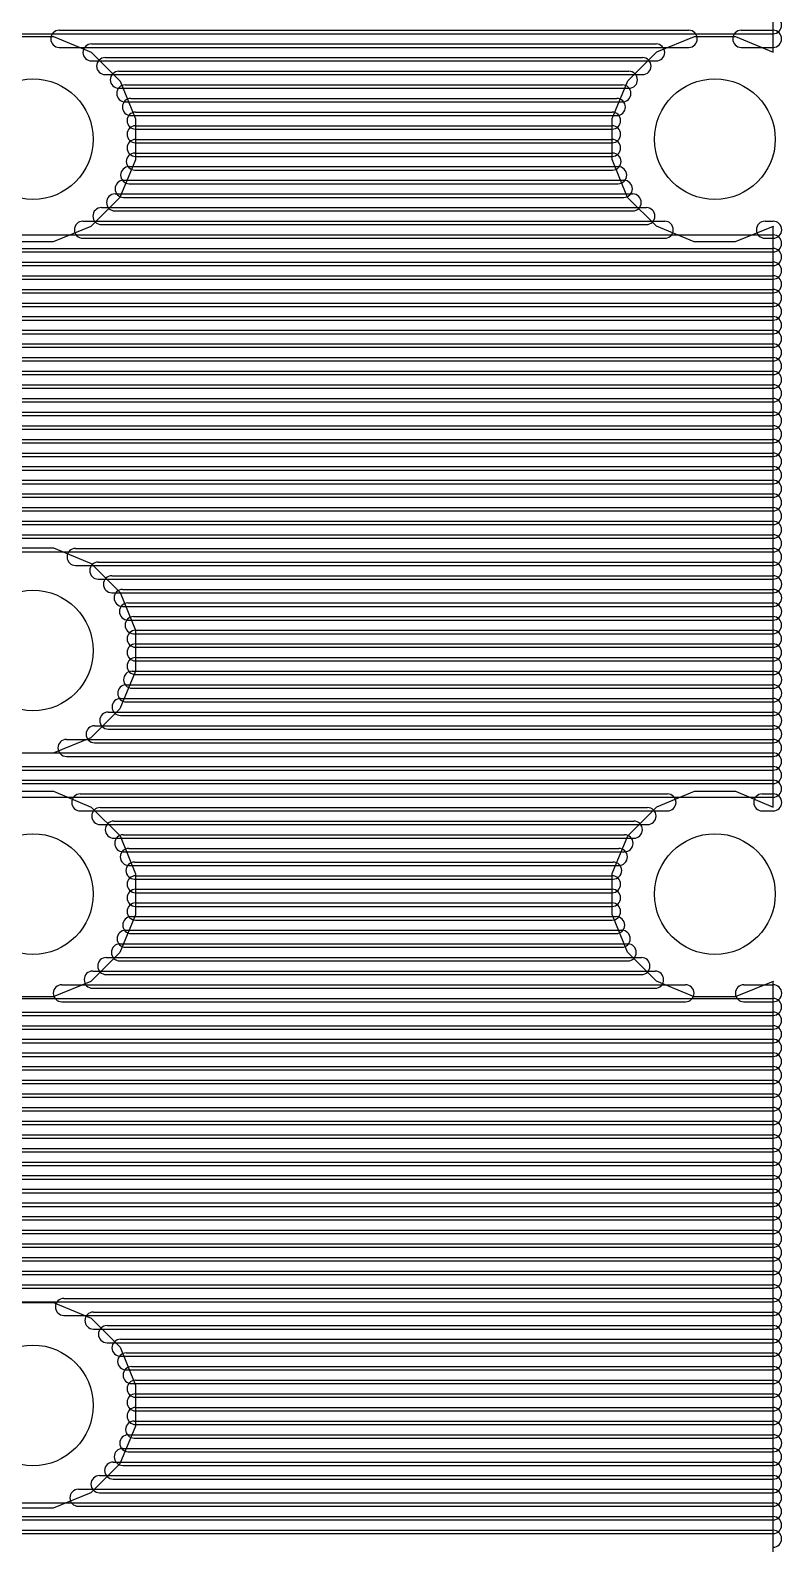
# Model space of a CAD drawing. Extents: x 25909 to 94169, y 14485 to 72115.
# Drawn here: x 81592 to 85999, y 50910 to 59790 of the extents above; entities that cross this region are included whole.
import ezdxf

# ---------------------------------------------------------------- set-up
doc = ezdxf.new("R2010")
doc.units = 0
doc.layers.add('BLACK', color=1, linetype='CONTINUOUS')

msp = doc.modelspace()

# ---------------------------------------------------------------- linework, layer by layer
at = {"layer": 'BLACK'}
for p, q in [((85949, 59662), (85949, 63069)), ((77050, 59770), (85948, 59770)), ((77050, 59770), (85948, 59770)), ((81762, 59790), (85454, 59790)), ((81762, 59790), (85454, 59790)), ((85762, 59790), (85948, 59790)), ((85762, 59790), (85948, 59790)), ((81486, 59754), (81728, 59754)), ((81728, 59754), (81949, 59662)), ((81762, 59690), (85454, 59690)), ((81762, 59690), (85454, 59690)), ((81951, 59710), (85263, 59710)), ((81951, 59710), (85263, 59710)), ((85266, 59663), (85488, 59754)), ((85488, 59754), (85728, 59754)), ((85728, 59754), (85949, 59662)), ((85762, 59690), (85948, 59690)), ((85762, 59690), (85948, 59690)), ((81949, 59662), (82119, 59492)), ((81951, 59610), (85263, 59610)), ((81951, 59610), (85263, 59610)), ((82031, 59630), (85183, 59630)), ((82031, 59630), (85183, 59630)), ((85096, 59493), (85266, 59663)), ((82031, 59530), (85183, 59530)), ((82031, 59530), (85183, 59530)), ((82111, 59550), (85103, 59550)), ((82111, 59550), (85103, 59550)), ((82111, 59450), (85103, 59450)), ((82111, 59450), (85103, 59450)), ((82119, 59492), (82210, 59270)), ((82149, 59470), (85065, 59470)), ((82149, 59470), (85065, 59470)), ((85004, 59272), (85096, 59493)), ((82149, 59370), (85065, 59370)), ((82149, 59370), (85065, 59370)), ((82182, 59390), (85032, 59390)), ((82182, 59390), (85032, 59390)), ((82182, 59290), (85032, 59290)), ((82182, 59290), (85032, 59290)), ((82210, 59310), (85004, 59310)), ((82210, 59310), (85004, 59310)), ((82210, 59270), (82210, 59030)), ((82210, 59230), (85004, 59230)), ((82210, 59230), (85004, 59230)), ((85004, 59032), (85004, 59272)), ((82210, 59210), (85004, 59210)), ((82210, 59210), (85004, 59210)), ((82210, 59150), (85004, 59150)), ((82210, 59150), (85004, 59150)), ((82205, 59070), (85007, 59070)), ((82205, 59070), (85007, 59070)), ((82210, 59130), (85004, 59130)), ((82210, 59130), (85004, 59130)), ((82210, 59030), (82118, 58809)), ((82172, 58990), (85040, 58990)), ((82172, 58990), (85040, 58990)), ((82205, 58970), (85007, 58970)), ((82205, 58970), (85007, 58970)), ((82210, 59050), (85004, 59050)), ((82210, 59050), (85004, 59050)), ((85095, 58810), (85004, 59032)), ((82139, 58910), (85073, 58910)), ((82139, 58910), (85073, 58910)), ((82172, 58890), (85040, 58890)), ((82172, 58890), (85040, 58890)), ((82118, 58809), (81948, 58639)), ((82089, 58830), (85125, 58830)), ((82089, 58830), (85125, 58830)), ((82139, 58810), (85073, 58810)), ((82139, 58810), (85073, 58810)), ((85265, 58640), (85095, 58810)), ((82009, 58750), (85205, 58750)), ((82009, 58750), (85205, 58750)), ((82089, 58730), (85125, 58730)), ((82089, 58730), (85125, 58730)), ((81948, 58639), (81726, 58548)), ((81901, 58670), (85313, 58670)), ((81901, 58670), (85313, 58670)), ((82009, 58650), (85205, 58650)), ((82009, 58650), (85205, 58650)), ((85486, 58548), (85265, 58640)), ((85948, 58639), (85726, 58548)), ((85901, 58670), (85949, 58670)), ((85901, 58670), (85949, 58670)), ((85949, 58640), (85948, 58639)), ((85949, 55233), (85949, 58640)), ((77050, 58590), (85948, 58590)), ((77050, 58590), (85948, 58590)), ((81726, 58548), (81486, 58548)), ((81901, 58570), (85313, 58570)), ((81901, 58570), (85313, 58570)), ((85726, 58548), (85486, 58548)), ((85901, 58570), (85949, 58570)), ((85901, 58570), (85949, 58570)), ((77050, 58510), (85948, 58510)), ((77050, 58510), (85948, 58510)), ((77050, 58490), (85948, 58490)), ((77050, 58490), (85948, 58490)), ((77050, 58430), (85948, 58430)), ((77050, 58430), (85948, 58430)), ((77050, 58410), (85948, 58410)), ((77050, 58410), (85948, 58410)), ((77050, 58350), (85948, 58350)), ((77050, 58350), (85948, 58350)), ((77050, 58330), (85948, 58330)), ((77050, 58330), (85948, 58330)), ((77050, 58270), (85948, 58270)), ((77050, 58270), (85948, 58270)), ((77050, 58250), (85948, 58250)), ((77050, 58250), (85948, 58250)), ((77050, 58190), (85948, 58190)), ((77050, 58190), (85948, 58190)), ((77050, 58170), (85948, 58170)), ((77050, 58170), (85948, 58170)), ((77050, 58110), (85948, 58110)), ((77050, 58110), (85948, 58110)), ((77050, 58090), (85948, 58090)), ((77050, 58090), (85948, 58090)), ((77050, 58030), (85948, 58030)), ((77050, 58030), (85948, 58030)), ((77050, 58010), (85948, 58010)), ((77050, 58010), (85948, 58010)), ((77050, 57950), (85948, 57950)), ((77050, 57950), (85948, 57950)), ((77050, 57930), (85948, 57930)), ((77050, 57930), (85948, 57930)), ((77050, 57870), (85948, 57870)), ((77050, 57870), (85948, 57870)), ((77050, 57850), (85948, 57850)), ((77050, 57850), (85948, 57850)), ((77050, 57790), (85948, 57790)), ((77050, 57790), (85948, 57790)), ((77050, 57770), (85948, 57770)), ((77050, 57770), (85948, 57770)), ((77050, 57710), (85948, 57710)), ((77050, 57710), (85948, 57710)), ((77050, 57690), (85948, 57690)), ((77050, 57690), (85948, 57690)), ((77050, 57630), (85948, 57630)), ((77050, 57630), (85948, 57630)), ((77050, 57610), (85948, 57610)), ((77050, 57610), (85948, 57610)), ((77050, 57550), (85948, 57550)), ((77050, 57550), (85948, 57550)), ((77050, 57530), (85948, 57530)), ((77050, 57530), (85948, 57530)), ((77050, 57470), (85948, 57470)), ((77050, 57470), (85948, 57470)), ((77050, 57450), (85948, 57450)), ((77050, 57450), (85948, 57450)), ((77050, 57390), (85948, 57390)), ((77050, 57390), (85948, 57390)), ((77050, 57370), (85948, 57370)), ((77050, 57370), (85948, 57370)), ((77050, 57310), (85948, 57310)), ((77050, 57310), (85948, 57310)), ((77050, 57290), (85948, 57290)), ((77050, 57290), (85948, 57290)), ((77050, 57230), (85948, 57230)), ((77050, 57230), (85948, 57230)), ((77050, 57210), (85948, 57210)), ((77050, 57210), (85948, 57210)), ((77050, 57150), (85948, 57150)), ((77050, 57150), (85948, 57150)), ((77050, 57130), (85948, 57130)), ((77050, 57130), (85948, 57130)), ((77050, 57070), (85948, 57070)), ((77050, 57070), (85948, 57070)), ((77050, 57050), (85948, 57050)), ((77050, 57050), (85948, 57050)), ((77050, 56990), (85948, 56990)), ((77050, 56990), (85948, 56990)), ((77050, 56970), (85948, 56970)), ((77050, 56970), (85948, 56970)), ((77050, 56910), (85948, 56910)), ((77050, 56910), (85948, 56910)), ((77050, 56890), (85948, 56890)), ((77050, 56890), (85948, 56890)), ((77050, 56830), (85948, 56830)), ((77050, 56830), (85948, 56830)), ((77050, 56810), (85948, 56810)), ((77050, 56810), (85948, 56810)), ((81486, 56754), (81728, 56754)), ((81728, 56754), (81949, 56662)), ((81858, 56750), (85948, 56750)), ((81858, 56750), (85948, 56750)), ((77050, 56730), (85948, 56730)), ((77050, 56730), (85948, 56730)), ((81949, 56662), (82119, 56492)), ((81991, 56670), (85949, 56670)), ((81991, 56670), (85949, 56670)), ((81858, 56650), (85948, 56650)), ((81858, 56650), (85948, 56650)), ((81991, 56570), (85949, 56570)), ((81991, 56570), (85949, 56570)), ((82071, 56590), (85949, 56590)), ((82071, 56590), (85949, 56590)), ((82071, 56490), (85949, 56490)), ((82071, 56490), (85949, 56490)), ((82119, 56492), (82210, 56270)), ((82133, 56510), (85949, 56510)), ((82133, 56510), (85949, 56510)), ((82133, 56410), (85949, 56410)), ((82133, 56410), (85949, 56410)), ((82165, 56430), (85949, 56430)), ((82165, 56430), (85949, 56430)), ((82165, 56330), (85949, 56330)), ((82165, 56330), (85949, 56330)), ((82198, 56350), (85948, 56350)), ((82198, 56350), (85948, 56350)), ((82198, 56250), (85948, 56250)), ((82198, 56250), (85948, 56250)), ((82210, 56270), (85948, 56270)), ((82210, 56270), (82210, 56030)), ((82210, 56270), (85948, 56270)), ((82210, 56190), (85948, 56190)), ((82210, 56190), (85948, 56190)), ((82210, 56170), (85948, 56170)), ((82210, 56170), (85948, 56170)), ((82210, 56110), (85948, 56110)), ((82210, 56110), (85948, 56110)), ((82210, 56090), (85948, 56090)), ((82210, 56090), (85948, 56090)), ((82210, 56030), (82118, 55809)), ((82155, 55950), (85949, 55950)), ((82155, 55950), (85949, 55950)), ((82189, 56030), (85949, 56030)), ((82189, 56030), (85949, 56030)), ((82210, 56010), (85948, 56010)), ((82210, 56010), (85948, 56010)), ((82122, 55870), (85948, 55870)), ((82122, 55870), (85948, 55870)), ((82189, 55930), (85949, 55930)), ((82189, 55930), (85949, 55930)), ((82118, 55809), (81948, 55639)), ((82049, 55790), (85949, 55790)), ((82049, 55790), (85949, 55790)), ((82122, 55770), (85948, 55770)), ((82122, 55770), (85948, 55770)), ((82155, 55850), (85949, 55850)), ((82155, 55850), (85949, 55850)), ((81969, 55710), (85949, 55710)), ((81969, 55710), (85949, 55710)), ((82049, 55690), (85949, 55690)), ((82049, 55690), (85949, 55690)), ((81948, 55639), (81726, 55548)), ((81804, 55630), (85948, 55630)), ((81804, 55630), (85948, 55630)), ((81969, 55610), (85949, 55610)), ((81969, 55610), (85949, 55610)), ((77050, 55550), (85948, 55550)), ((77050, 55550), (85948, 55550)), ((81726, 55548), (81486, 55548)), ((81804, 55530), (85948, 55530)), ((81804, 55530), (85948, 55530)), ((77050, 55470), (85948, 55470)), ((77050, 55470), (85948, 55470)), ((77050, 55450), (85948, 55450)), ((77050, 55450), (85948, 55450)), ((77050, 55390), (85948, 55390)), ((77050, 55390), (85948, 55390)), ((77050, 55370), (85948, 55370)), ((77050, 55370), (85948, 55370)), ((81486, 55325), (81728, 55325)), ((81728, 55325), (81949, 55233)), ((85266, 55234), (85488, 55325)), ((85488, 55325), (85728, 55325)), ((85728, 55325), (85949, 55233)), ((77050, 55290), (85948, 55290)), ((77050, 55290), (85948, 55290)), ((81885, 55310), (85329, 55310)), ((81885, 55310), (85329, 55310)), ((81949, 55233), (82119, 55063)), ((85096, 55064), (85266, 55234)), ((85885, 55310), (85949, 55310)), ((85885, 55310), (85949, 55310)), ((81885, 55210), (85329, 55210)), ((81885, 55210), (85329, 55210)), ((82002, 55230), (85212, 55230)), ((82002, 55230), (85212, 55230)), ((82082, 55150), (85132, 55150)), ((82082, 55150), (85132, 55150)), ((85885, 55210), (85949, 55210)), ((85885, 55210), (85949, 55210)), ((82002, 55130), (85212, 55130)), ((82002, 55130), (85212, 55130)), ((82119, 55063), (82210, 54841)), ((82137, 55070), (85077, 55070)), ((82137, 55070), (85077, 55070)), ((85004, 54843), (85096, 55064)), ((82082, 55050), (85132, 55050)), ((82082, 55050), (85132, 55050)), ((82137, 54970), (85077, 54970)), ((82137, 54970), (85077, 54970)), ((82170, 54990), (85044, 54990)), ((82170, 54990), (85044, 54990)), ((82170, 54890), (85044, 54890)), ((82170, 54890), (85044, 54890)), ((82203, 54910), (85011, 54910)), ((82203, 54910), (85011, 54910)), ((82203, 54810), (85011, 54810)), ((82203, 54810), (85011, 54810)), ((82210, 54841), (82210, 54601)), ((82210, 54830), (85004, 54830)), ((82210, 54830), (85004, 54830)), ((85004, 54603), (85004, 54843)), ((82210, 54750), (85004, 54750)), ((82210, 54750), (85004, 54750)), ((82210, 54730), (85004, 54730)), ((82210, 54730), (85004, 54730)), ((82210, 54670), (85004, 54670)), ((82210, 54670), (85004, 54670)), ((82210, 54650), (85004, 54650)), ((82210, 54650), (85004, 54650)), ((82210, 54601), (82118, 54380)), ((82184, 54590), (85028, 54590)), ((82184, 54590), (85028, 54590)), ((82210, 54570), (85004, 54570)), ((82210, 54570), (85004, 54570)), ((85095, 54381), (85004, 54603)), ((82151, 54510), (85061, 54510)), ((82151, 54510), (85061, 54510)), ((82184, 54490), (85028, 54490)), ((82184, 54490), (85028, 54490)), ((82118, 54380), (81948, 54210)), ((82038, 54350), (85176, 54350)), ((82038, 54350), (85176, 54350)), ((82118, 54430), (85096, 54430)), ((82118, 54430), (85096, 54430)), ((82151, 54410), (85061, 54410)), ((82151, 54410), (85061, 54410)), ((85265, 54211), (85095, 54381)), ((81958, 54270), (85256, 54270)), ((81958, 54270), (85256, 54270)), ((82118, 54330), (85096, 54330)), ((82118, 54330), (85096, 54330)), ((81948, 54210), (81726, 54119)), ((81777, 54190), (85435, 54190)), ((81777, 54190), (85435, 54190)), ((81958, 54170), (85256, 54170)), ((81958, 54170), (85256, 54170)), ((82038, 54250), (85176, 54250)), ((82038, 54250), (85176, 54250)), ((85486, 54119), (85265, 54211)), ((85948, 54210), (85726, 54119)), ((85777, 54190), (85949, 54190)), ((85777, 54190), (85949, 54190)), ((85949, 54211), (85948, 54210)), ((85949, 50803), (85949, 54211)), ((77050, 54110), (85948, 54110)), ((77050, 54110), (85948, 54110)), ((81726, 54119), (81486, 54119)), ((81777, 54090), (85435, 54090)), ((81777, 54090), (85435, 54090)), ((85726, 54119), (85486, 54119)), ((85777, 54090), (85949, 54090)), ((85777, 54090), (85949, 54090)), ((77050, 54030), (85948, 54030)), ((77050, 54030), (85948, 54030)), ((77050, 54010), (85948, 54010)), ((77050, 54010), (85948, 54010)), ((77050, 53950), (85948, 53950)), ((77050, 53950), (85948, 53950)), ((77050, 53930), (85948, 53930)), ((77050, 53930), (85948, 53930)), ((77050, 53870), (85948, 53870)), ((77050, 53870), (85948, 53870)), ((77050, 53850), (85948, 53850)), ((77050, 53850), (85948, 53850)), ((77050, 53790), (85948, 53790)), ((77050, 53790), (85948, 53790)), ((77050, 53770), (85948, 53770)), ((77050, 53770), (85948, 53770)), ((77050, 53710), (85948, 53710)), ((77050, 53710), (85948, 53710)), ((77050, 53690), (85948, 53690)), ((77050, 53690), (85948, 53690)), ((77050, 53630), (85948, 53630)), ((77050, 53630), (85948, 53630)), ((77050, 53610), (85948, 53610)), ((77050, 53610), (85948, 53610)), ((77050, 53550), (85948, 53550)), ((77050, 53550), (85948, 53550)), ((77050, 53530), (85948, 53530)), ((77050, 53530), (85948, 53530)), ((77050, 53470), (85948, 53470)), ((77050, 53470), (85948, 53470)), ((77050, 53450), (85948, 53450)), ((77050, 53450), (85948, 53450)), ((77050, 53390), (85948, 53390)), ((77050, 53390), (85948, 53390)), ((77050, 53370), (85948, 53370)), ((77050, 53370), (85948, 53370)), ((77050, 53310), (85948, 53310)), ((77050, 53310), (85948, 53310)), ((77050, 53290), (85948, 53290)), ((77050, 53290), (85948, 53290)), ((77050, 53230), (85948, 53230)), ((77050, 53230), (85948, 53230)), ((77050, 53210), (85948, 53210)), ((77050, 53210), (85948, 53210)), ((77050, 53150), (85948, 53150)), ((77050, 53150), (85948, 53150)), ((77050, 53130), (85948, 53130)), ((77050, 53130), (85948, 53130)), ((77050, 53070), (85948, 53070)), ((77050, 53070), (85948, 53070)), ((77050, 53050), (85948, 53050)), ((77050, 53050), (85948, 53050)), ((77050, 52990), (85948, 52990)), ((77050, 52990), (85948, 52990)), ((77050, 52970), (85948, 52970)), ((77050, 52970), (85948, 52970)), ((77050, 52910), (85948, 52910)), ((77050, 52910), (85948, 52910)), ((77050, 52890), (85948, 52890)), ((77050, 52890), (85948, 52890)), ((77050, 52830), (85948, 52830)), ((77050, 52830), (85948, 52830)), ((77050, 52810), (85948, 52810)), ((77050, 52810), (85948, 52810)), ((77050, 52750), (85948, 52750)), ((77050, 52750), (85948, 52750)), ((77050, 52730), (85948, 52730)), ((77050, 52730), (85948, 52730)), ((77050, 52670), (85948, 52670)), ((77050, 52670), (85948, 52670)), ((77050, 52650), (85948, 52650)), ((77050, 52650), (85948, 52650)), ((77050, 52590), (85948, 52590)), ((77050, 52590), (85948, 52590)), ((77050, 52570), (85948, 52570)), ((77050, 52570), (85948, 52570)), ((77050, 52510), (85948, 52510)), ((77050, 52510), (85948, 52510)), ((77050, 52490), (85948, 52490)), ((77050, 52490), (85948, 52490)), ((77050, 52430), (85948, 52430)), ((77050, 52430), (85948, 52430)), ((77050, 52410), (85948, 52410)), ((77050, 52410), (85948, 52410)), ((77050, 52330), (85948, 52330)), ((77050, 52330), (85948, 52330)), ((81486, 52325), (81728, 52325)), ((81728, 52325), (81949, 52233)), ((81789, 52350), (85949, 52350)), ((81789, 52350), (85949, 52350)), ((81789, 52250), (85949, 52250)), ((81789, 52250), (85949, 52250)), ((81949, 52233), (82119, 52063)), ((81962, 52270), (85948, 52270)), ((81962, 52270), (85948, 52270)), ((81962, 52170), (85948, 52170)), ((81962, 52170), (85948, 52170)), ((82042, 52190), (85948, 52190)), ((82042, 52190), (85948, 52190)), ((82042, 52090), (85948, 52090)), ((82042, 52090), (85948, 52090)), ((82119, 52063), (82210, 51841)), ((82121, 52110), (85949, 52110)), ((82121, 52110), (85949, 52110)), ((82121, 52010), (85949, 52010)), ((82121, 52010), (85949, 52010)), ((82154, 52030), (85948, 52030)), ((82154, 52030), (85948, 52030)), ((82186, 51950), (85948, 51950)), ((82186, 51950), (85948, 51950)), ((82154, 51930), (85948, 51930)), ((82154, 51930), (85948, 51930)), ((82210, 51870), (85948, 51870)), ((82210, 51870), (85948, 51870)), ((82186, 51850), (85948, 51850)), ((82186, 51850), (85948, 51850)), ((82210, 51841), (82210, 51601)), ((82210, 51790), (85948, 51790)), ((82210, 51790), (85948, 51790)), ((82210, 51770), (85948, 51770)), ((82210, 51770), (85948, 51770)), ((82210, 51710), (85948, 51710)), ((82210, 51710), (85948, 51710)), ((82210, 51690), (85948, 51690)), ((82210, 51690), (85948, 51690)), ((82210, 51601), (82118, 51380)), ((82201, 51630), (85949, 51630)), ((82201, 51630), (85949, 51630)), ((82210, 51610), (85948, 51610)), ((82210, 51610), (85948, 51610)), ((82167, 51550), (85949, 51550)), ((82167, 51550), (85949, 51550)), ((82201, 51530), (85949, 51530)), ((82201, 51530), (85949, 51530)), ((82134, 51470), (85948, 51470)), ((82134, 51470), (85948, 51470)), ((82167, 51450), (85949, 51450)), ((82167, 51450), (85949, 51450)), ((82118, 51380), (81948, 51210)), ((82078, 51390), (85948, 51390)), ((82078, 51390), (85948, 51390)), ((82134, 51370), (85948, 51370)), ((82134, 51370), (85948, 51370)), ((81998, 51310), (85948, 51310)), ((81998, 51310), (85948, 51310)), ((82078, 51290), (85948, 51290)), ((82078, 51290), (85948, 51290)), ((77050, 51150), (85948, 51150)), ((77050, 51150), (85948, 51150)), ((81948, 51210), (81726, 51119)), ((81874, 51230), (85948, 51230)), ((81874, 51230), (85948, 51230)), ((81998, 51210), (85948, 51210)), ((81998, 51210), (85948, 51210)), ((77050, 51070), (85948, 51070)), ((77050, 51070), (85948, 51070)), ((81726, 51119), (81486, 51119)), ((81874, 51130), (85948, 51130)), ((81874, 51130), (85948, 51130)), ((77050, 51050), (85948, 51050)), ((77050, 51050), (85948, 51050)), ((77050, 50990), (85948, 50990)), ((77050, 50990), (85948, 50990)), ((77050, 50970), (85948, 50970)), ((77050, 50970), (85948, 50970))]:
    msp.add_line(p, q, dxfattribs=at)
for centre in [(81607, 59151), (85607, 59151), (81607, 56151), (81607, 54722), (85607, 54722), (81607, 51722)]:
    msp.add_circle(centre, 354, dxfattribs=at)
for centre, start, end in [((85948, 59820), 270, 450), ((85948, 59820), 270, 450), ((81762, 59740), 90, 270), ((81762, 59740), 90, 270), ((85454, 59740), 270, 450), ((85454, 59740), 270, 450), ((85762, 59740), 90, 270), ((85762, 59740), 90, 270), ((85948, 59740), 270, 450), ((85948, 59740), 270, 450), ((81951, 59660), 90, 270), ((81951, 59660), 90, 270), ((85263, 59660), 270, 450), ((85263, 59660), 270, 450), ((82031, 59580), 90, 270), ((82031, 59580), 90, 270), ((85183, 59580), 270, 450), ((85183, 59580), 270, 450), ((82111, 59500), 90, 270), ((82111, 59500), 90, 270), ((85103, 59500), 270, 450), ((85103, 59500), 270, 450), ((82149, 59420), 90, 270), ((82149, 59420), 90, 270), ((85065, 59420), 270, 450), ((85065, 59420), 270, 450), ((82182, 59340), 90, 270), ((82182, 59340), 90, 270), ((85032, 59340), 270, 450), ((85032, 59340), 270, 450), ((82210, 59260), 90, 270), ((82210, 59260), 90, 270), ((82210, 59180), 90, 270), ((82210, 59180), 90, 270), ((85004, 59260), 270, 450), ((85004, 59260), 270, 450), ((85004, 59180), 270, 450), ((85004, 59180), 270, 450), ((82210, 59100), 90, 270), ((82210, 59100), 90, 270), ((85004, 59100), 270, 450), ((85004, 59100), 270, 450), ((82205, 59020), 90, 270), ((82205, 59020), 90, 270), ((85007, 59020), 270, 450), ((85007, 59020), 270, 450), ((82172, 58940), 90, 270), ((82172, 58940), 90, 270), ((85040, 58940), 270, 450), ((85040, 58940), 270, 450), ((82139, 58860), 90, 270), ((82139, 58860), 90, 270), ((85073, 58860), 270, 450), ((85073, 58860), 270, 450), ((82089, 58780), 90, 270), ((82089, 58780), 90, 270), ((85125, 58780), 270, 450), ((85125, 58780), 270, 450), ((82009, 58700), 90, 270), ((82009, 58700), 90, 270), ((85205, 58700), 270, 450), ((85205, 58700), 270, 450), ((81901, 58620), 90, 270), ((81901, 58620), 90, 270), ((85313, 58620), 270, 450), ((85313, 58620), 270, 450), ((85901, 58620), 90, 270), ((85901, 58620), 90, 270), ((85949, 58620), 270, 450), ((85949, 58620), 270, 450), ((85948, 58540), 270, 450), ((85948, 58540), 270, 450), ((85948, 58460), 270, 450), ((85948, 58460), 270, 450), ((85948, 58380), 270, 450), ((85948, 58380), 270, 450), ((85948, 58300), 270, 450), ((85948, 58300), 270, 450), ((85948, 58220), 270, 450), ((85948, 58220), 270, 450), ((85948, 58140), 270, 450), ((85948, 58140), 270, 450), ((85948, 58060), 270, 450), ((85948, 58060), 270, 450), ((85948, 57980), 270, 450), ((85948, 57980), 270, 450), ((85948, 57900), 270, 450), ((85948, 57900), 270, 450), ((85948, 57820), 270, 450), ((85948, 57820), 270, 450), ((85948, 57740), 270, 450), ((85948, 57740), 270, 450), ((85948, 57660), 270, 450), ((85948, 57660), 270, 450), ((85948, 57580), 270, 450), ((85948, 57580), 270, 450), ((85948, 57500), 270, 450), ((85948, 57500), 270, 450), ((85948, 57420), 270, 450), ((85948, 57420), 270, 450), ((85948, 57340), 270, 450), ((85948, 57340), 270, 450), ((85948, 57260), 270, 450), ((85948, 57260), 270, 450), ((85948, 57180), 270, 450), ((85948, 57180), 270, 450), ((85948, 57100), 270, 450), ((85948, 57100), 270, 450), ((85948, 57020), 270, 450), ((85948, 57020), 270, 450), ((85948, 56940), 270, 450), ((85948, 56940), 270, 450), ((85948, 56860), 270, 450), ((85948, 56860), 270, 450), ((81858, 56700), 90, 270), ((81858, 56700), 90, 270), ((85948, 56780), 270, 450), ((85948, 56780), 270, 450), ((85948, 56700), 270, 450), ((85948, 56700), 270, 450), ((81991, 56620), 90, 270), ((81991, 56620), 90, 270), ((85949, 56620), 270, 450), ((85949, 56620), 270, 450), ((82071, 56540), 90, 270), ((82071, 56540), 90, 270), ((85949, 56540), 270, 450), ((85949, 56540), 270, 450), ((82133, 56460), 90, 270), ((82133, 56460), 90, 270), ((85949, 56460), 270, 450), ((85949, 56460), 270, 450), ((82165, 56380), 90, 270), ((82165, 56380), 90, 270), ((85949, 56380), 270, 450), ((85949, 56380), 270, 450), ((82198, 56300), 90, 270), ((82198, 56300), 90, 270), ((85948, 56300), 270, 450), ((85948, 56300), 270, 450), ((82210, 56220), 90, 270), ((82210, 56220), 90, 270), ((85948, 56220), 270, 450), ((85948, 56220), 270, 450), ((82210, 56140), 90, 270), ((82210, 56140), 90, 270), ((85948, 56140), 270, 450), ((85948, 56140), 270, 450), ((82210, 56060), 90, 270), ((82210, 56060), 90, 270), ((85948, 56060), 270, 450), ((85948, 56060), 270, 450), ((82155, 55900), 90, 270), ((82155, 55900), 90, 270), ((82189, 55980), 90, 270), ((82189, 55980), 90, 270), ((85949, 55980), 270, 450), ((85949, 55980), 270, 450), ((85949, 55900), 270, 450), ((85949, 55900), 270, 450), ((82122, 55820), 90, 270), ((82122, 55820), 90, 270), ((85948, 55820), 270, 450), ((85948, 55820), 270, 450), ((82049, 55740), 90, 270), ((82049, 55740), 90, 270), ((85949, 55740), 270, 450), ((85949, 55740), 270, 450), ((81969, 55660), 90, 270), ((81969, 55660), 90, 270), ((85949, 55660), 270, 450), ((85949, 55660), 270, 450), ((81804, 55580), 90, 270), ((81804, 55580), 90, 270), ((85948, 55580), 270, 450), ((85948, 55580), 270, 450), ((85948, 55500), 270, 450), ((85948, 55500), 270, 450), ((85948, 55420), 270, 450), ((85948, 55420), 270, 450), ((85948, 55340), 270, 450), ((85948, 55340), 270, 450), ((81885, 55260), 90, 270), ((81885, 55260), 90, 270), ((85329, 55260), 270, 450), ((85329, 55260), 270, 450), ((85885, 55260), 90, 270), ((85885, 55260), 90, 270), ((85949, 55260), 270, 450), ((85949, 55260), 270, 450), ((82002, 55180), 90, 270), ((82002, 55180), 90, 270), ((82082, 55100), 90, 270), ((82082, 55100), 90, 270), ((85132, 55100), 270, 450), ((85132, 55100), 270, 450), ((85212, 55180), 270, 450), ((85212, 55180), 270, 450), ((82137, 55020), 90, 270), ((82137, 55020), 90, 270), ((85077, 55020), 270, 450), ((85077, 55020), 270, 450), ((82170, 54940), 90, 270), ((82170, 54940), 90, 270), ((85044, 54940), 270, 450), ((85044, 54940), 270, 450), ((82203, 54860), 90, 270), ((82203, 54860), 90, 270), ((85011, 54860), 270, 450), ((85011, 54860), 270, 450), ((82210, 54780), 90, 270), ((82210, 54780), 90, 270), ((85004, 54780), 270, 450), ((85004, 54780), 270, 450), ((82210, 54700), 90, 270), ((82210, 54700), 90, 270), ((85004, 54700), 270, 450), ((85004, 54700), 270, 450), ((82210, 54620), 90, 270), ((82210, 54620), 90, 270), ((85004, 54620), 270, 450), ((85004, 54620), 270, 450), ((82184, 54540), 90, 270), ((82184, 54540), 90, 270), ((85028, 54540), 270, 450), ((85028, 54540), 270, 450), ((82151, 54460), 90, 270), ((82151, 54460), 90, 270), ((85061, 54460), 270, 450), ((85061, 54460), 270, 450), ((82038, 54300), 90, 270), ((82038, 54300), 90, 270), ((82118, 54380), 90, 270), ((82118, 54380), 90, 270), ((85096, 54380), 270, 450), ((85096, 54380), 270, 450), ((85176, 54300), 270, 450), ((85176, 54300), 270, 450), ((81958, 54220), 90, 270), ((81958, 54220), 90, 270), ((85256, 54220), 270, 450), ((85256, 54220), 270, 450), ((81777, 54140), 90, 270), ((81777, 54140), 90, 270), ((85435, 54140), 270, 450), ((85435, 54140), 270, 450), ((85777, 54140), 90, 270), ((85777, 54140), 90, 270), ((85949, 54140), 270, 450), ((85949, 54140), 270, 450), ((85948, 54060), 270, 450), ((85948, 54060), 270, 450), ((85948, 53980), 270, 450), ((85948, 53980), 270, 450), ((85948, 53900), 270, 450), ((85948, 53900), 270, 450), ((85948, 53820), 270, 450), ((85948, 53820), 270, 450), ((85948, 53740), 270, 450), ((85948, 53740), 270, 450), ((85948, 53660), 270, 450), ((85948, 53660), 270, 450), ((85948, 53580), 270, 450), ((85948, 53580), 270, 450), ((85948, 53500), 270, 450), ((85948, 53500), 270, 450), ((85948, 53420), 270, 450), ((85948, 53420), 270, 450), ((85948, 53340), 270, 450), ((85948, 53340), 270, 450), ((85948, 53260), 270, 450), ((85948, 53260), 270, 450), ((85948, 53180), 270, 450), ((85948, 53180), 270, 450), ((85948, 53100), 270, 450), ((85948, 53100), 270, 450), ((85948, 53020), 270, 450), ((85948, 53020), 270, 450), ((85948, 52940), 270, 450), ((85948, 52940), 270, 450), ((85948, 52860), 270, 450), ((85948, 52860), 270, 450), ((85948, 52780), 270, 450), ((85948, 52780), 270, 450), ((85948, 52700), 270, 450), ((85948, 52700), 270, 450), ((85948, 52620), 270, 450), ((85948, 52620), 270, 450), ((85948, 52540), 270, 450), ((85948, 52540), 270, 450), ((85948, 52460), 270, 450), ((85948, 52460), 270, 450), ((85948, 52380), 270, 450), ((85948, 52380), 270, 450), ((81789, 52300), 90, 270), ((81789, 52300), 90, 270), ((85949, 52300), 270, 450), ((85949, 52300), 270, 450), ((81962, 52220), 90, 270), ((81962, 52220), 90, 270), ((85948, 52220), 270, 450), ((85948, 52220), 270, 450), ((82042, 52140), 90, 270), ((82042, 52140), 90, 270), ((85948, 52140), 270, 450), ((85948, 52140), 270, 450), ((82121, 52060), 90, 270), ((82121, 52060), 90, 270), ((85949, 52060), 270, 450), ((85949, 52060), 270, 450), ((82154, 51980), 90, 270), ((82154, 51980), 90, 270), ((82186, 51900), 90, 270), ((82186, 51900), 90, 270), ((85948, 51980), 270, 450), ((85948, 51980), 270, 450), ((85948, 51900), 270, 450), ((85948, 51900), 270, 450), ((82210, 51820), 90, 270), ((82210, 51820), 90, 270), ((85948, 51820), 270, 450), ((85948, 51820), 270, 450), ((82210, 51740), 90, 270), ((82210, 51740), 90, 270), ((85948, 51740), 270, 450), ((85948, 51740), 270, 450), ((82210, 51660), 90, 270), ((82210, 51660), 90, 270), ((85948, 51660), 270, 450), ((85948, 51660), 270, 450), ((82201, 51580), 90, 270), ((82201, 51580), 90, 270), ((85949, 51580), 270, 450), ((85949, 51580), 270, 450), ((82167, 51500), 90, 270), ((82167, 51500), 90, 270), ((85949, 51500), 270, 450), ((85949, 51500), 270, 450), ((82134, 51420), 90, 270), ((82134, 51420), 90, 270), ((85948, 51420), 270, 450), ((85948, 51420), 270, 450), ((82078, 51340), 90, 270), ((82078, 51340), 90, 270), ((85948, 51340), 270, 450), ((85948, 51340), 270, 450), ((81998, 51260), 90, 270), ((81998, 51260), 90, 270), ((85948, 51260), 270, 450), ((85948, 51260), 270, 450), ((81874, 51180), 90, 270), ((81874, 51180), 90, 270), ((85948, 51180), 270, 450), ((85948, 51180), 270, 450), ((85948, 51100), 270, 450), ((85948, 51100), 270, 450), ((85948, 51020), 270, 450), ((85948, 51020), 270, 450), ((85948, 50940), 270, 450), ((85948, 50940), 270, 450)]:
    msp.add_arc(centre, 50, start, end, dxfattribs=at)

doc.saveas('drawing.dxf')
